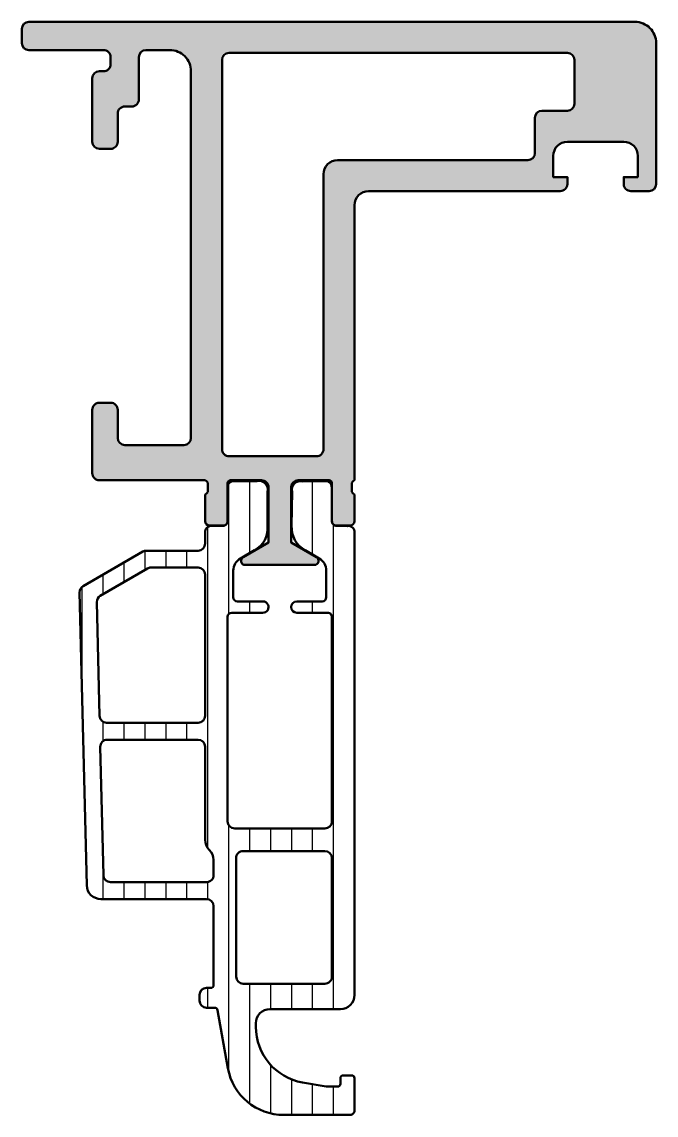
# Model space of a CAD drawing. Extents: x -23.6 to 21.4, y 0 to 77.5.
import ezdxf

# ---------------------------------------------------------------- set-up
doc = ezdxf.new("R2010")
doc.units = 0
for name, color, linetype, lineweight in [('0S-Alu contour', 7, 'Continuous', 50), ('0S-Alu hatch', 252, 'Continuous', 25), ('0S-Plastic contour', 254, 'Continuous', 50), ('0S-Plastic hatch', 253, 'Continuous', 25)]:
    doc.layers.add(name, color=color, linetype=linetype, lineweight=lineweight)

# ---------------------------------------------------------------- blocks, each defined once
blk = doc.blocks.new('335640__051DA83F_5B19_4E8B_AF9C_D2C475987ECC_')
at = {"layer": '0S-Alu hatch'}
h = blk.add_hatch(color=256, dxfattribs=at)
edge = h.paths.add_edge_path()
edge.add_line((-23.60000000000002, 76.98999999999995), (-23.60000000000002, 75.98999999999995))
edge.add_arc((-23.10000000000002, 75.98999999999995), 0.5, 180, 270)
edge.add_line((-23.10000000000002, 75.48999999999995), (-17.7999986648557, 75.48999999999995))
edge.add_ellipse((-17.79999866485569, 74.98999999999995), major_axis=(-0.5, 0), ratio=1, start_angle=180, end_angle=270.0000000000004, ccw=False)
edge.add_line((-17.2999986648557, 74.98999999999995), (-17.2999986648557, 74.48999999999995))
edge.add_ellipse((-17.79999866485569, 74.48999999999995), major_axis=(-0.4999999999999965, 0), ratio=1, start_angle=89.9999999999996, end_angle=180, ccw=False)
edge.add_line((-17.7999986648557, 73.98999999999995), (-18.09999866485577, 73.98999999999995))
edge.add_arc((-18.09999866485571, 73.49000000000001), 0.4999999999999432, 90.00000000000651, 180)
edge.add_line((-18.59999866485565, 73.49000000000001), (-18.59999866485565, 68.98999999999995))
edge.add_arc((-18.0999986648557, 68.98999999999991), 0.4999999999999574, 180, 269.9999999999919)
edge.add_line((-18.09999866485577, 68.48999999999995), (-17.29999866485581, 68.48999999999995))
edge.add_arc((-17.29999866485576, 68.99), 0.500000000000057, 269.9999999999935, 360)
edge.add_line((-16.7999986648557, 68.99), (-16.7999986648557, 70.98999999999995))
edge.add_ellipse((-16.2999986648557, 70.98999999999995), major_axis=(-0.4999999999999965, 0), ratio=1, start_angle=269.9999999999996, end_angle=360, ccw=False)
edge.add_line((-16.2999986648557, 71.48999999999995), (-15.7999986648557, 71.48999999999995))
edge.add_arc((-15.79999866485563, 71.98999999999988), 0.4999999999999432, 269.9999999999927, 360)
edge.add_line((-15.29999866485569, 71.98999999999987), (-15.2999986648557, 74.98999999999994))
edge.add_ellipse((-14.80005776511194, 74.99000000000002), major_axis=(-0.4999408997437556, 0), ratio=1, start_angle=270.0000000000057, end_angle=360, ccw=False)
edge.add_line((-14.80005776511199, 75.48994089974377), (-13.09999732971151, 75.48994089974377))
edge.add_ellipse((-13.0999973297115, 73.98994089974403), major_axis=(-1.499999999999744, 0), ratio=1, start_angle=180, end_angle=270.0000000000006, ccw=False)
edge.add_line((-11.59999732971175, 73.98994089974403), (-11.59999732971175, 47.99004089974431))
edge.add_ellipse((-12.09999732971167, 47.99004089974389), major_axis=(-0.4999999999999201, 0), ratio=1, start_angle=90.00000000005679, end_angle=180, ccw=False)
edge.add_line((-12.09999732971117, 47.49004089974397), (-16.29999999999938, 47.49004089974408))
edge.add_ellipse((-16.29999999999929, 47.99004089974395), major_axis=(-0.4999999999998579, 0), ratio=1, start_angle=0, end_angle=89.99999999998943, ccw=False)
edge.add_line((-16.79999999999914, 47.99004089974394), (-16.79999999999949, 49.99000000000006))
edge.add_arc((-17.29999999999991, 49.98999999999975), 0.5000000000004193, 0, 90.00000000004233)
edge.add_line((-17.30000000000028, 50.49000000000017), (-18.09999999999955, 50.48999999999982))
edge.add_arc((-18.09999999999982, 49.99000000000008), 0.4999999999997442, 89.99999999996946, 180)
edge.add_line((-18.59999999999956, 49.99000000000008), (-18.59999999999956, 45.49000000000017))
edge.add_arc((-18.09999999999925, 45.49000000000014), 0.5000000000003127, 180, 270.0000000000167)
edge.add_line((-18.0999999999991, 44.98999999999983), (-10.60002896804178, 44.99000000000051))
edge.add_ellipse((-10.67886535215293, 44.72247961986137), major_axis=(-0.2788948354658274, 0), ratio=1, start_angle=178.8354106260006, end_angle=253.5801235805086, ccw=False)
edge.add_line((-10.40002812642586, 44.71681121635238), (-10.40002812642569, 44.26252070572564))
edge.add_ellipse((-10.67889622206891, 44.2568600462486), major_axis=(-0.2789255417372051, 0), ratio=1, start_angle=106.42459455529311, end_angle=181.1628700728819, ccw=False)
edge.add_line((-10.60002912642601, 43.98931670572553), (-10.60002912642635, 42.0900002163437))
edge.add_arc((-10.3000291264261, 42.09000021634338), 0.3000000000002601, 180, 269.9999999999973)
edge.add_line((-10.30002912642611, 41.79000021634312), (-9.30002912642695, 41.79000021634288))
edge.add_arc((-9.30002912642659, 42.09000021634355), 0.3000000000006651, 269.9999999999314, 360)
edge.add_line((-9.000029126425925, 42.09000021634354), (-9.000029126426455, 44.79000001260727))
edge.add_ellipse((-8.800029126426471, 44.79000001260728), major_axis=(-0.1999999999999833, 0), ratio=1, start_angle=269.99999934330197, end_angle=360, ccw=False)
edge.add_line((-8.800029124134163, 44.99000001260726), (-6.600028760774502, 44.98999998739198))
edge.add_ellipse((-6.600028760768963, 44.49000035304919), major_axis=(-0.4999996343427853, 0), ratio=1, start_angle=179.9999726792434, end_angle=270.00000000063477, ccw=False)
edge.add_line((-6.100029126426235, 44.4900001146308), (-6.100029126426129, 40.58996231588401))
edge.add_line((-6.100029126426129, 40.58996231588401), (-7.90162990348152, 39.549807622279))
edge.add_arc((-7.75162990348133, 39.29000000114364), 0.3000000000001186, 120.0000000000289, 269.9999999999728)
edge.add_line((-7.751629903481472, 38.99000000114352), (-2.848428349370998, 38.9900000011433))
edge.add_arc((-2.848428349371175, 39.29000000114355), 0.3000000000002529, 270.0000000000339, 419.999999999992)
edge.add_line((-2.698428349371013, 39.54980762227908), (-4.500029126426163, 40.58996231588395))
edge.add_line((-4.500029126426163, 40.58996231588395), (-4.500029126426092, 44.48999999999881))
edge.add_ellipse((-4.000029126426173, 44.48999999999888), major_axis=(-0.4999999999999192, 0), ratio=1, start_angle=270.0000000000062, end_angle=360, ccw=False)
edge.add_line((-4.000029126426227, 44.9899999999988), (-1.800029126426451, 44.99000000000092))
edge.add_ellipse((-1.800029126426377, 44.79000000000089), major_axis=(-0.2000000000000313, 0), ratio=1, start_angle=180, end_angle=270.0000000000213, ccw=False)
edge.add_line((-1.600029126426349, 44.7900000000009), (-1.600029126426179, 42.09000000000054))
edge.add_arc((-1.300029126425876, 42.09000000000118), 0.3000000000002956, 180, 270.0000000000746)
edge.add_line((-1.300029126425485, 41.79000000000089), (-0.3000291264260042, 41.79000000000088))
edge.add_arc((-0.3000291264263595, 42.09000000000091), 0.3000000000000256, 270.0000000000678, 360)
edge.add_line((-2.91264263339e-05, 42.09000000000091), (-2.91264263481e-05, 43.98931648938339))
edge.add_ellipse((0.0788379692166005, 44.25685982990644), major_axis=(-0.2789255417371843, 0), ratio=1, start_angle=-1.1628700728805939, end_angle=73.5754054446943, ccw=False)
edge.add_line((-0.2000301264266042, 44.26252048938347), (-0.2000301264264976, 44.71681100001032))
edge.add_ellipse((0.078862819058349, 44.72248053623043), major_axis=(-0.2789505667356939, 0), ratio=1, start_angle=-73.58012358054191, end_angle=1.1645893739673738, ccw=False)
edge.add_line((1.06811533058e-05, 44.9900543746937), (1.06811534195e-05, 64.49000000000221))
edge.add_ellipse((1.000010681153383, 64.49000000000227), major_axis=(-0.9999999999999635, 0), ratio=1, start_angle=269.9999999999914, end_angle=360, ccw=False)
edge.add_line((1.000010681153533, 65.49000000000223), (14.59999694824172, 65.48999999999984))
edge.add_arc((14.60001747590979, 65.98997947233266), 0.4999794727542275, 269.9976476059356, 360.0023523939924)
edge.add_line((15.09999694824262, 65.9900000000001), (15.09999694824216, 66.49000000000007))
edge.add_line((15.09999694824216, 66.49000000000007), (14.09999694824217, 66.48999999999961))
edge.add_line((14.09999694824217, 66.48999999999961), (14.09999694824217, 67.98999999999951))
edge.add_ellipse((15.10002878640008, 67.98996816184238), major_axis=(-1.00003183866473, 0), ratio=1, start_angle=270.0018241339974, end_angle=359.9981758661003, ccw=False)
edge.add_line((15.09999694824218, 68.9900000000003), (19.09999694824263, 68.99000000000007))
edge.add_ellipse((19.09992794841867, 67.98993100017611), major_axis=(-1.000069002204275, 0), ratio=1, start_angle=180.003953125862, end_angle=269.9960468740712, ccw=False)
edge.add_line((20.09999694824263, 67.98999999999891), (20.0999969482422, 66.48999999999961))
edge.add_line((20.0999969482422, 66.48999999999961), (19.09999694824217, 66.49000000000007))
edge.add_line((19.09999694824217, 66.49000000000007), (19.09999694824218, 65.9900000000004))
edge.add_arc((19.59997135552382, 65.98997440728171), 0.4999744079366549, 179.9970671403861, 270.002932859612)
edge.add_line((19.59999694824216, 65.49000000000007), (20.9000000000003, 65.49000000000007))
edge.add_arc((20.89999432902414, 65.9900056709759), 0.5000056710079979, 270.0006498386295, 359.9993501627087)
edge.add_line((21.39999999999998, 65.99000000000163), (21.4, 75.98999999999995))
edge.add_arc((19.90002811001486, 75.99002810999879), 1.499971890248535, 359.9989262571821, 450.00104058057)
edge.add_line((19.90000086818976, 77.48999999999994), (-23.10000000000002, 77.48999999999995))
edge.add_arc((-23.10000000000002, 76.98999999999995), 0.5, 90, 180)
edge = h.paths.add_edge_path()
edge.add_ellipse((-8.899997329711473, 74.78998778104807), major_axis=(-0.5, 0), ratio=1, start_angle=270, end_angle=360, ccw=False)
edge.add_line((-8.899997329711473, 75.28998778104805), (15.09999999999946, 75.2899877810476))
edge.add_ellipse((15.10002560021428, 74.79001338126258), major_axis=(-0.4999744004404299, 0), ratio=1, start_angle=179.9970676472006, end_angle=270.00293371873244, ccw=False)
edge.add_line((15.59999999999991, 74.7899877929679), (15.59999999999991, 71.68998741149932))
edge.add_ellipse((15.09999999999991, 71.68998741149932), major_axis=(-0.5, 0), ratio=1, start_angle=90, end_angle=180, ccw=False)
edge.add_line((15.09999999999991, 71.18998741149932), (13.29999771118174, 71.18998741149932))
edge.add_arc((13.29999771118174, 70.68998741149932), 0.5, 90, 180)
edge.add_line((12.79999771118174, 70.68998741149932), (12.79999771118162, 68.18998741149954))
edge.add_ellipse((12.29999771118162, 68.18998741149954), major_axis=(-0.5, 0), ratio=1, start_angle=90, end_angle=180, ccw=False)
edge.add_line((12.29999771118162, 67.68998741149954), (-1.199989318846284, 67.68998741149954))
edge.add_arc((-1.199989318846327, 66.68998741149959), 0.9999999999999573, 89.99999999999756, 180)
edge.add_line((-2.199989318846284, 66.68998741149966), (-2.199989318846853, 47.19000000000062))
edge.add_ellipse((-2.699989318847137, 47.19000000000062), major_axis=(-0.5000000000002843, 0), ratio=1, start_angle=89.99999999998039, end_angle=180, ccw=False)
edge.add_line((-2.699989318847308, 46.69000000000034), (-8.899997329711473, 46.68999999999942))
edge.add_ellipse((-8.899997329711702, 47.18999999999965), major_axis=(-0.5000000000002274, 0), ratio=1, start_angle=0, end_angle=90.00000000002609, ccw=False)
edge.add_line((-9.39999732971193, 47.18999999999954), (-9.399997329711473, 74.78998778104807))
at = {"layer": '0S-Alu contour', "color": 7}
for points in [[(-23.60000000000002, 76.98999999999995), (-23.60000000000002, 75.98999999999995)], [(19.90000086818976, 77.48999999999994), (-23.10000000000002, 77.48999999999995)], [(21.39999999999998, 65.99000000000163), (21.4, 75.98999999999995)], [(-23.10000000000002, 75.48999999999995), (-17.7999986648557, 75.48999999999995)], [(-14.80005776511199, 75.48994089974377), (-13.09999732971151, 75.48994089974377)], [(-8.899997329711473, 75.28998778104805), (15.09999999999946, 75.2899877810476)], [(-17.2999986648557, 74.98999999999995), (-17.2999986648557, 74.48999999999995)], [(-15.29999866485569, 71.98999999999987), (-15.2999986648557, 74.98999999999994)], [(-9.39999732971193, 47.18999999999954), (-9.399997329711473, 74.78998778104807)], [(15.59999999999991, 74.7899877929679), (15.59999999999991, 71.68998741149932)], [(-17.7999986648557, 73.98999999999995), (-18.09999866485577, 73.98999999999995)], [(-11.59999732971175, 73.98994089974403), (-11.59999732971175, 47.99004089974431)], [(-18.59999866485565, 73.49000000000001), (-18.59999866485565, 68.98999999999995)], [(-16.2999986648557, 71.48999999999995), (-15.7999986648557, 71.48999999999995)], [(-16.7999986648557, 68.99), (-16.7999986648557, 70.98999999999995)], [(12.79999771118174, 70.68998741149932), (12.79999771118162, 68.18998741149954)], [(15.09999999999991, 71.18998741149932), (13.29999771118174, 71.18998741149932)], [(15.09999694824218, 68.9900000000003), (19.09999694824263, 68.99000000000007)], [(-18.09999866485577, 68.48999999999995), (-17.29999866485581, 68.48999999999995)], [(12.29999771118162, 67.68998741149954), (-1.199989318846284, 67.68998741149954)], [(15.09999694824262, 65.9900000000001), (15.09999694824216, 66.49000000000007), (14.09999694824217, 66.48999999999961), (14.09999694824217, 67.98999999999951)], [(20.09999694824263, 67.98999999999891), (20.0999969482422, 66.48999999999961), (19.09999694824217, 66.49000000000007), (19.09999694824218, 65.9900000000004)], [(-2.199989318846284, 66.68998741149966), (-2.199989318846853, 47.19000000000062)], [(1.000010681153533, 65.49000000000223), (14.59999694824172, 65.48999999999984)], [(19.59999694824216, 65.49000000000007), (20.9000000000003, 65.49000000000007)], [(1.06811533058e-05, 44.9900543746937), (1.06811534195e-05, 64.49000000000221)], [(-17.30000000000028, 50.49000000000017), (-18.09999999999955, 50.48999999999982)], [(-18.59999999999956, 49.99000000000008), (-18.59999999999956, 45.49000000000017)], [(-16.79999999999914, 47.99004089974394), (-16.79999999999949, 49.99000000000006)], [(-12.09999732971117, 47.49004089974397), (-16.29999999999938, 47.49004089974408)], [(-2.699989318847308, 46.69000000000034), (-8.899997329711473, 46.68999999999942)], [(-18.0999999999991, 44.98999999999983), (-10.60002896804178, 44.99000000000051)], [(-8.800029124134163, 44.99000001260726), (-6.600028760774502, 44.98999998739198)], [(-4.000029126426227, 44.9899999999988), (-1.800029126426451, 44.99000000000092)], [(-10.40002812642586, 44.71681121635238), (-10.40002812642569, 44.26252070572564)], [(-9.000029126425925, 42.09000021634354), (-9.000029126426455, 44.79000001260727)], [(-6.100029126426235, 44.4900001146308), (-6.100029126426129, 40.58996231588401), (-7.90162990348152, 39.549807622279)], [(-2.698428349371013, 39.54980762227908), (-4.500029126426163, 40.58996231588395), (-4.500029126426092, 44.48999999999881)], [(-1.600029126426349, 44.7900000000009), (-1.600029126426179, 42.09000000000054)], [(-0.2000301264266042, 44.26252048938347), (-0.2000301264264976, 44.71681100001032)], [(-10.60002912642601, 43.98931670572553), (-10.60002912642635, 42.0900002163437)], [(-2.91264263339e-05, 42.09000000000091), (-2.91264263481e-05, 43.98931648938339)], [(-10.30002912642611, 41.79000021634312), (-9.30002912642695, 41.79000021634288)], [(-1.300029126425485, 41.79000000000089), (-0.3000291264260042, 41.79000000000088)], [(-7.751629903481472, 38.99000000114352), (-2.848428349370998, 38.9900000011433)]]:
    blk.add_lwpolyline(points, dxfattribs=at)
for centre, radius, start, end in [((-23.10000000000002, 76.98999999999995), 0.5, 90, 180), ((19.90002811001486, 75.99002810999879), 1.499971890248535, 359.9989262571821, 90.00104058057008), ((-23.10000000000002, 75.98999999999995), 0.5, 180, 270), ((-18.09999866485571, 73.49000000000001), 0.4999999999999432, 90.00000000000651, 180), ((-15.79999866485563, 71.98999999999988), 0.4999999999999432, 269.9999999999927, 0), ((13.29999771118174, 70.68998741149932), 0.5, 90, 180), ((-18.0999986648557, 68.98999999999991), 0.4999999999999574, 180, 269.9999999999919), ((-17.29999866485576, 68.99), 0.500000000000057, 269.9999999999935, 0), ((-1.199989318846327, 66.68998741149959), 0.9999999999999573, 89.99999999999756, 180), ((14.60001747590979, 65.98997947233266), 0.4999794727542275, 269.9976476059356, 0.0023523939924092), ((19.59997135552382, 65.98997440728171), 0.4999744079366549, 179.9970671403861, 270.002932859612), ((20.89999432902414, 65.9900056709759), 0.5000056710079979, 270.0006498386295, 359.9993501627087), ((-18.09999999999982, 49.99000000000008), 0.4999999999997442, 89.99999999996946, 180), ((-17.29999999999991, 49.98999999999975), 0.5000000000004193, 0, 90.00000000004233), ((-18.09999999999925, 45.49000000000014), 0.5000000000003127, 180, 270.0000000000167), ((-10.3000291264261, 42.09000021634338), 0.3000000000002601, 180, 269.9999999999973), ((-9.30002912642659, 42.09000021634355), 0.3000000000006651, 269.9999999999314, 0), ((-1.300029126425876, 42.09000000000118), 0.3000000000002956, 180, 270.0000000000746), ((-0.3000291264263595, 42.09000000000091), 0.3000000000000256, 270.0000000000678, 0), ((-7.75162990348133, 39.29000000114364), 0.3000000000001186, 120.0000000000289, 269.9999999999728), ((-2.848428349371175, 39.29000000114355), 0.3000000000002529, 270.0000000000339, 59.99999999999199)]:
    blk.add_arc(centre, radius, start, end, dxfattribs=at)
at = {"layer": '0S-Alu contour', "color": 7, "extrusion": (0, 0, -1)}
for centre, radius, start, end in [((17.79999866485569, 74.98999999999995), 0.5, 89.99999999999959, 180), ((14.80005776511194, 74.99000000000002), 0.4999408997437556, 0, 89.99999999999429), ((13.0999973297115, 73.98994089974403), 1.499999999999744, 89.99999999999939, 180), ((8.899997329711473, 74.78998778104807), 0.5, 0, 90), ((-15.10002560021428, 74.79001338126258), 0.49997440044043, 89.99706628126756, 180.0029323527994), ((17.79999866485569, 74.48999999999995), 0.4999999999999965, 180, 270.0000000000004), ((16.2999986648557, 70.98999999999995), 0.4999999999999965, 0, 90.0000000000004), ((-15.09999999999991, 71.68998741149932), 0.5, 180, 270), ((-15.10002878640008, 67.98996816184238), 1.00003183866473, 0.0018241338996893, 89.99817586600263), ((-19.09992794841867, 67.98993100017611), 1.000069002204275, 90.00395312592877, 179.996046874138), ((-12.29999771118162, 68.18998741149954), 0.5, 180, 270), ((-1.000010681153383, 64.49000000000227), 0.9999999999999635, 0, 90.00000000000857), ((16.29999999999929, 47.99004089974395), 0.4999999999998579, 270.0000000000106, 0), ((12.09999732971167, 47.99004089974389), 0.4999999999999201, 180, 269.9999999999432), ((8.899997329711702, 47.18999999999965), 0.5000000000002274, 269.9999999999739, 0), ((2.699989318847137, 47.19000000000062), 0.5000000000002843, 180, 270.0000000000196), ((10.67886535215293, 44.72247961986137), 0.2788948354658274, 106.4198764194914, 181.1645893739995), ((8.800029126426471, 44.79000001260728), 0.1999999999999833, 0, 90.00000065669803), ((6.600028760768963, 44.49000035304919), 0.4999996343427853, 89.99999999936522, 180.0000273207567), ((4.000029126426173, 44.48999999999888), 0.4999999999999192, 0, 89.9999999999938), ((1.800029126426377, 44.79000000000089), 0.2000000000000313, 89.99999999997868, 180), ((-0.078862819058349, 44.72248053623043), 0.2789505667356939, 358.8354106260326, 73.58012358054198), ((10.67889622206891, 44.2568600462486), 0.2789255417372051, 178.8371299271181, 253.5754054447069), ((-0.0788379692166005, 44.25685982990644), 0.2789255417371843, 286.4245945553057, 1.162870072880582)]:
    blk.add_arc(centre, radius, start, end, dxfattribs=at)
blk = doc.blocks.new('284341__2BDA6BCE_19FC_4C8F_B7A7_B18EC55E10C0___420A3545_C7FF_4AE4_BF9E_256EEE6D0052_')
at = {"layer": '0S-Plastic hatch'}
h = blk.add_hatch(dxfattribs=at)
h.set_pattern_fill('ANSI31', color=256, scale=0.4680000000000001, angle=45, style=0)
h.set_pattern_definition([(90, (0, 0), (-1.4859, 0), [])])
edge = h.paths.add_edge_path()
edge.add_arc((-18.99904737710766, 37.05476643054375), 0.4999999999999795, 120.0000000000013, 181.3791880375988)
edge.add_line((-19.49890252636147, 37.04273190668817), (-18.99890058189721, 16.27510124871956))
edge.add_arc((-17.99919028338955, 16.29917029643074), 1, 181.3791880375996, 269.999999999999)
edge.add_line((-17.99919028338957, 15.29917029643074), (-10.49919028338954, 15.29917029643066))
edge.add_ellipse((-10.49919028338954, 14.79917029643066), major_axis=(-0.5, 0), ratio=1, start_angle=180, end_angle=269.9999999999992, ccw=False)
edge.add_line((-9.999190283389545, 14.79917029643066), (-9.999190283389545, 9.199383249588934))
edge.add_ellipse((-10.19919028338954, 9.199383249588937), major_axis=(-0.1999999999999922, 0), ratio=1, start_angle=89.99999999999687, end_angle=180, ccw=False)
edge.add_line((-10.19919028338954, 8.999383249588943), (-10.49919028338977, 8.999383249588943))
edge.add_arc((-10.49919028338976, 8.499383249589059), 0.4999999999998864, 90.0000000000004, 180)
edge.add_line((-10.99919028338965, 8.499383249589059), (-10.99919028338944, 8.09938324958867))
edge.add_arc((-10.49919028338944, 8.099383249588925), 0.5, 180, 269.9999999999992)
edge.add_line((-10.49919028338944, 7.599383249588925), (-9.907132779609057, 7.599383249588939))
edge.add_ellipse((-9.907132779609064, 7.399383249588937), major_axis=(-0.2000000000000019, 0), ratio=1, start_angle=189.9999999999981, end_angle=269.99999999999795, ccw=False)
edge.add_line((-9.710171229006619, 7.434112885122317), (-8.982056688740357, 3.304770130310956))
edge.add_arc((-5.042825676691528, 3.999362840978676), 3.999999999999996, 190, 270.5524425235896)
edge.add_line((-5.004258510418473, -0.0004512264106604), (-0.298404562794957, -0.0008297025989492))
edge.add_arc((-0.2983804347922572, 0.2991702964307166), 0.2999999999999333, 269.9953918909191, 360.0403432461902)
edge.add_line((0.0016194908394098, 0.2993815331563502), (-5.76184931e-08, 2.599475964102779))
edge.add_arc((-0.2000000080394599, 2.599335139618844), 0.1999999999998112, 0.0403432462444002, 89.99539189096593)
edge.add_line((-0.1999839227044901, 2.79933513897181), (-0.79998410541927, 2.799383394991863))
edge.add_arc((-0.8000001907544458, 2.599383395638966), 0.1999999999997424, 89.99539189090687, 180.0403432462082)
edge.add_line((-1.000000141175343, 2.599242571155147), (-0.9997185914481718, 2.199383612218596))
edge.add_ellipse((-1.199718541869336, 2.199242787734828), major_axis=(-0.2000000000000089, 0), ratio=1, start_angle=89.9953918909452, end_angle=180.0403432461812, ccw=False)
edge.add_line((-1.199734627204378, 1.999242788381664), (-1.998597895333347, 1.999307038298425))
edge.add_line((-1.998597895333347, 1.999307038298425), (-3.693885817815115, 2.298232039101193))
edge.add_ellipse((-2.999293108030254, 6.237463046144908), major_axis=(-3.999999994917613, 0), ratio=1, start_angle=0.018375199178194634, end_angle=80.0000000000046, ccw=False)
edge.add_line((-6.999292897240984, 6.23618021526305), (-6.999377339798968, 6.499480873352396))
edge.add_ellipse((-5.999377395422363, 6.499801581071849), major_axis=(-0.9999999958033274, 0), ratio=1, start_angle=-90.00460810905702, end_angle=0.018375199178194634, ccw=False)
edge.add_line((-5.999296968747451, 7.499801573640951), (-1.000080484293604, 7.49939950327915))
edge.add_arc((-1.000000057618173, 8.499399500044959), 1.000000000000033, 269.9953918909325, 360)
edge.add_line((-5.76181398e-08, 8.499399500044959), (-5.76185144e-08, 41.28999970495374))
edge.add_arc((-0.4306161841524414, 41.31873944635315), 0.4315741201309325, 356.1816863040613, 459.251552527367)
edge.add_line((-0.5000000576180385, 41.74469965490519), (-1.318959384948072, 41.75140798292843))
edge.add_ellipse((-1.241827402013022, 42.1219473599425), major_axis=(-0.3784821960270687, 0), ratio=1, start_angle=4.841113511594472, end_angle=78.2411545271458, ccw=False)
edge.add_line((-1.618959384878692, 42.09000616069635), (-1.618907954545143, 44.48999969140424))
edge.add_arc((-2.023603046101555, 44.52947628265447), 0.4066159347425912, 354.4286235580874, 463.5554090873728)
edge.add_line((-2.11890796809424, 44.92476540498212), (-3.699002977354311, 44.91517631475007))
edge.add_arc((-3.840917043146021, 44.33197591474072), 0.6002185507301446, 76.3236369568421, 193.6824683799277)
edge.add_line((-4.424102317732915, 44.18999970495329), (-4.459328987683115, 41.75787775947544))
edge.add_arc((-2.600803011997335, 41.65607824289658), 1.861311887856107, 176.8647949579213, 241.1468736204623)
edge.add_line((-3.499008853677695, 40.02583034461677), (-2.501265780310269, 39.44977859922628))
edge.add_ellipse((-3.001268718471925, 38.58375489179688), major_axis=(-1.000000000000024, 0), ratio=1, start_angle=179.9991381130727, end_angle=239.99980561260008, ccw=False)
edge.add_line((-2.001268718585045, 38.58373984903222), (-2.001297059099435, 36.69974259047962))
edge.add_ellipse((-2.301297059065491, 36.69974710330695), major_axis=(-0.2999999999999985, 0), ratio=1, start_angle=89.99999999999892, end_angle=179.9991381134956, ccw=False)
edge.add_line((-2.301297059065497, 36.39974710330696), (-4.099002977354295, 36.39974710330697))
edge.add_arc((-4.099002977354302, 35.99974710330696), 0.4000000000000128, 89.99999999999898, 269.999999999999)
edge.add_line((-4.099002977354309, 35.59974710330695), (-1.899002977354321, 35.59974710330696))
edge.add_ellipse((-1.899002977354318, 35.29974710330694), major_axis=(-0.3000000000000114, 0), ratio=1, start_angle=180, end_angle=270.0000000000005, ccw=False)
edge.add_line((-1.599002977354309, 35.29974710330695), (-1.599002977354281, 20.79974710330701))
edge.add_ellipse((-2.099002977354297, 20.79974710330701), major_axis=(-0.500000000000016, 0), ratio=1, start_angle=90.00000000000023, end_angle=180, ccw=False)
edge.add_line((-2.099002977354295, 20.29974710330699), (-8.499997871202972, 20.29974710330699))
edge.add_ellipse((-8.499997871202837, 20.79974710330684), major_axis=(-0.4999999999998508, 0), ratio=1, start_angle=0, end_angle=89.99999999998448, ccw=False)
edge.add_line((-8.999997871202687, 20.79974710330684), (-8.999997871202858, 35.29974710330701))
edge.add_ellipse((-8.699997871202854, 35.29974710330699), major_axis=(-0.3000000000000043, 0), ratio=1, start_angle=270.00000000000136, end_angle=360, ccw=False)
edge.add_line((-8.69999787120286, 35.599747103307), (-6.520663820474553, 35.599747103307))
edge.add_arc((-6.499190283389602, 35.99917029643065), 0.4000000000000349, 266.9226630513593, 449.9999999999939)
edge.add_line((-6.499190283389559, 36.39917029643068), (-8.297703641906985, 36.39974710330696))
edge.add_ellipse((-8.29770364190698, 36.69974710330696), major_axis=(-0.2999999999999971, 0), ratio=1, start_angle=0.0008618865044809354, end_angle=89.99999999999898, ccw=False)
edge.add_line((-8.597703641873036, 36.69974259047978), (-8.597731994942057, 38.58457446658341))
edge.add_ellipse((-7.597731995055243, 38.58458950934103), major_axis=(-0.999999999999958, 0), ratio=1, start_angle=-59.9998056125948, end_angle=0.0008618865044809354, ccw=False)
edge.add_line((-8.097734933216941, 39.45061321677033), (-7.101437448514374, 40.02583034461678))
edge.add_arc((-7.930674591030413, 41.5871098947166), 1.76783146031743, 297.9739612699595, 365.543265103933)
edge.add_line((-6.171110324385468, 41.75787775947544), (-6.166289919482132, 44.18999970495332))
edge.add_arc((-6.788069843782654, 44.31264298968443), 0.6337599305358457, 348.8418994250273, 460.3051274786881)
edge.add_line((-6.901443324837761, 44.93617975952743), (-8.481538334097806, 44.92075044148724))
edge.add_arc((-8.581753465448632, 44.53151015796471), 0.4019341623554277, 75.5620008958341, 185.9278936203261)
edge.add_line((-8.98153834764691, 44.48999969140425), (-8.981486917313372, 42.09000616069635))
edge.add_ellipse((-9.328242739755511, 42.10936571668404), major_axis=(-0.3472958289492758, 0), ratio=1, start_angle=97.73712274979442, end_angle=176.8044646039981, ccw=False)
edge.add_line((-9.281486917243981, 41.7652316063915), (-10.10000531787796, 41.7718350571484))
edge.add_arc((-10.12968852123159, 41.30229489035699), 0.4704774817053831, 86.38271188247234, 181.4975051306132)
edge.add_line((-10.60000531787799, 41.28999970495325), (-10.60000531787798, 40.50009157993655))
edge.add_ellipse((-11.10000523900513, 40.49981073693526), major_axis=(-0.4999999999999533, 0), ratio=1, start_angle=90.00000000000648, end_angle=180.0321822390468, ccw=False)
edge.add_line((-11.10000523900508, 39.99981073693532), (-14.76410641168059, 39.99981073693541))
edge.add_arc((-14.76410641168061, 39.49981073693538), 0.5000000000000285, 89.99999999999756, 120.0000000000014)
edge.add_line((-15.01410641168064, 39.93282343882762), (-19.24904737710766, 37.48777913243595))
edge = h.paths.add_edge_path()
edge.add_line((-18.03225272747712, 36.80465520489359), (-14.69367665625672, 38.73218299832286))
edge.add_ellipse((-14.44367665625668, 38.29917029643063), major_axis=(-0.5000000000000285, 0), ratio=1, start_angle=270.00000000000125, end_angle=300.00000000000284, ccw=False)
edge.add_line((-14.44367665625669, 38.79917029643065), (-11.09919028338957, 38.79917029643064))
edge.add_ellipse((-11.09919028338956, 38.29917029643064), major_axis=(-0.5, 0), ratio=1, start_angle=180, end_angle=270.0000000000008, ccw=False)
edge.add_line((-10.59919028338956, 38.29917029643065), (-10.59919028338953, 28.29917029643059))
edge.add_ellipse((-11.09919028338951, 28.29917029643059), major_axis=(-0.4999999999999787, 0), ratio=1, start_angle=89.9999999999979, end_angle=180, ccw=False)
edge.add_line((-11.09919028338952, 27.79917029643061), (-17.58789970442921, 27.79917029643082))
edge.add_ellipse((-17.58789970442919, 28.29917029643081), major_axis=(-0.4999999999999948, 0), ratio=1, start_angle=1.3791880375987944, end_angle=89.9999999999979, ccw=False)
edge.add_line((-18.08775485368301, 28.28713577257523), (-18.28210787673094, 36.3596079791458))
edge.add_ellipse((-17.78225272747712, 36.37164250300138), major_axis=(-0.4999999999999936, 0), ratio=1, start_angle=-59.99999999999909, end_angle=1.3791880375987944, ccw=False)
edge = h.paths.add_edge_path()
edge.add_ellipse((-17.53493245477332, 26.09917029643078), major_axis=(-0.4999999999999929, 0), ratio=1, start_angle=-90.0000000000004, end_angle=1.3791880376011818, ccw=False)
edge.add_line((-17.53493245477332, 26.59917029643077), (-11.09919028338954, 26.59917029643068))
edge.add_ellipse((-11.09919028338955, 26.09917029643067), major_axis=(-0.5000000000000142, 0), ratio=1, start_angle=180, end_angle=269.99999999999875, ccw=False)
edge.add_line((-10.59919028338954, 26.09917029643067), (-10.59919028338955, 19.49917032093528))
edge.add_arc((-9.599190249038003, 19.49917032093528), 1.000000034351543, 180, 225.5729959992347)
edge.add_ellipse((-10.99919027305661, 18.07088461072283), major_axis=(-0.999999999960757, 0), ratio=1, start_angle=179.991779028006, end_angle=225.5729959991538, ccw=False)
edge.add_line((-9.999190283389549, 18.0707411276944), (-9.999190283389545, 16.99917029643058))
edge.add_ellipse((-10.49919028338954, 16.99917029643058), major_axis=(-0.5, 0), ratio=1, start_angle=89.9999999999975, end_angle=180, ccw=False)
edge.add_line((-10.49919028338957, 16.49917029643058), (-17.31584064937863, 16.49917029643081))
edge.add_ellipse((-17.31584064937862, 16.9991702964308), major_axis=(-0.4999999999999984, 0), ratio=1, start_angle=1.3791880375995902, end_angle=89.9999999999983, ccw=False)
edge.add_line((-17.81569579863245, 16.98713577257521), (-18.03478760402714, 26.08713577257518))
edge = h.paths.add_edge_path()
edge.add_ellipse((-2.099190283389546, 18.19942928534247), major_axis=(-0.5, 0), ratio=1, start_angle=180, end_angle=269.9999999999992, ccw=False)
edge.add_line((-1.599190283389546, 18.19942928534247), (-1.599190283389546, 9.79917015562792))
edge.add_ellipse((-2.099190283389546, 9.79917015562792), major_axis=(-0.5000000000000026, 0), ratio=1, start_angle=89.995391890946, end_angle=180, ccw=False)
edge.add_line((-2.099230496727145, 9.29917015724503), (-7.899230496727142, 9.299636631962699))
edge.add_ellipse((-7.89919028338954, 9.799636630345589), major_axis=(-0.5000000000000036, 0), ratio=1, start_angle=0, end_angle=89.9953918909456, ccw=False)
edge.add_line((-8.399190283389544, 9.799636630345589), (-8.399190283389547, 18.19942928534257))
edge.add_ellipse((-7.899190283389547, 18.19942928534257), major_axis=(-0.5, 0), ratio=1, start_angle=269.9999999999992, end_angle=360, ccw=False)
edge.add_line((-7.89919028338954, 18.69942928534257), (-2.099190283389539, 18.69942928534247))
at = {"layer": '0S-Alu contour', "color": 7}
for points in [[(-14.44367665625669, 38.79917029643065), (-11.09919028338957, 38.79917029643064)], [(-18.03225272747712, 36.80465520489359), (-14.69367665625672, 38.73218299832286)], [(-10.59919028338956, 38.29917029643065), (-10.59919028338953, 28.29917029643059)], [(-18.08775485368301, 28.28713577257523), (-18.28210787673094, 36.3596079791458)], [(-11.09919028338952, 27.79917029643061), (-17.58789970442921, 27.79917029643082)], [(-17.53493245477332, 26.59917029643077), (-11.09919028338954, 26.59917029643068)], [(-17.81569579863245, 16.98713577257521), (-18.03478760402714, 26.08713577257518)], [(-10.59919028338954, 26.09917029643067), (-10.59919028338955, 19.49917032093528)], [(-7.89919028338954, 18.69942928534257), (-2.099190283389539, 18.69942928534247)], [(-9.999190283389549, 18.0707411276944), (-9.999190283389545, 16.99917029643058)], [(-8.399190283389544, 9.799636630345589), (-8.399190283389547, 18.19942928534257)], [(-1.599190283389546, 18.19942928534247), (-1.599190283389546, 9.79917015562792)], [(-10.49919028338957, 16.49917029643058), (-17.31584064937863, 16.49917029643081)], [(-2.099230496727145, 9.29917015724503), (-7.899230496727142, 9.299636631962699)]]:
    blk.add_lwpolyline(points, dxfattribs=at)
at = {"layer": '0S-Alu contour', "color": 7, "extrusion": (0, 0, -1)}
for centre, radius, start, end in [((14.44367665625668, 38.29917029643063), 0.5000000000000285, 59.99999999999715, 89.99999999999876), ((11.09919028338956, 38.29917029643064), 0.5, 89.9999999999992, 180), ((17.78225272747712, 36.37164250300138), 0.4999999999999936, 358.6208119624012, 59.99999999999911), ((17.58789970442919, 28.29917029643081), 0.4999999999999948, 270.0000000000021, 358.6208119624012), ((11.09919028338951, 28.29917029643059), 0.4999999999999787, 180, 270.0000000000021), ((17.53493245477332, 26.09917029643078), 0.4999999999999929, 358.6208119623988, 90.0000000000004), ((11.09919028338955, 26.09917029643067), 0.5000000000000142, 90.00000000000122, 180), ((10.99919027305661, 18.07088461072283), 0.999999999960757, 134.4270040008462, 180.0082209719941), ((7.899190283389547, 18.19942928534257), 0.5, 0, 90.00000000000081), ((2.099190283389546, 18.19942928534247), 0.5, 90.00000000000081, 180), ((17.31584064937862, 16.9991702964308), 0.4999999999999984, 270.0000000000017, 358.6208119624004), ((10.49919028338954, 16.99917029643058), 0.5, 180, 270.0000000000025), ((7.89919028338954, 9.799636630345589), 0.5000000000000036, 270.0046081090544, 0), ((2.099190283389546, 9.79917015562792), 0.5000000000000026, 180, 270.004608109054)]:
    blk.add_arc(centre, radius, start, end, dxfattribs=at)
at = {"layer": '0S-Alu contour', "color": 7}
blk.add_arc((-9.599190249038003, 19.49917032093528), 1.000000034351543, 180, 225.5729959992347, dxfattribs=at)
at = {"layer": '0S-Plastic contour', "color": 7}
for points in [[(-8.98153834764691, 44.48999969140425), (-8.981486917313372, 42.09000616069635)], [(-6.901443324837761, 44.93617975952743), (-8.481538334097806, 44.92075044148724)], [(-6.171110324385468, 41.75787775947544), (-6.166289919482132, 44.18999970495332)], [(-4.424102317732915, 44.18999970495329), (-4.459328987683115, 41.75787775947544)], [(-2.11890796809424, 44.92476540498212), (-3.699002977354311, 44.91517631475007)], [(-1.618959384878692, 42.09000616069635), (-1.618907954545143, 44.48999969140424)], [(-10.60000531787799, 41.28999970495325), (-10.60000531787798, 40.50009157993655)], [(-9.281486917243981, 41.7652316063915), (-10.10000531787796, 41.7718350571484)], [(-0.5000000576180385, 41.74469965490519), (-1.318959384948072, 41.75140798292843)], [(-5.76181398e-08, 8.499399500044959), (-5.76185144e-08, 41.28999970495374)], [(-15.01410641168064, 39.93282343882762), (-19.24904737710766, 37.48777913243595)], [(-11.10000523900508, 39.99981073693532), (-14.76410641168059, 39.99981073693541)], [(-8.097734933216941, 39.45061321677033), (-7.101437448514374, 40.02583034461678)], [(-3.499008853677695, 40.02583034461677), (-2.501265780310269, 39.44977859922628)], [(-8.597703641873036, 36.69974259047978), (-8.597731994942057, 38.58457446658341)], [(-2.001268718585045, 38.58373984903222), (-2.001297059099435, 36.69974259047962)], [(-19.49890252636147, 37.04273190668817), (-18.99890058189721, 16.27510124871956)], [(-6.499190283389559, 36.39917029643068), (-8.297703641906985, 36.39974710330696)], [(-2.301297059065497, 36.39974710330696), (-4.099002977354295, 36.39974710330697)], [(-8.999997871202687, 20.79974710330684), (-8.999997871202858, 35.29974710330701)], [(-8.69999787120286, 35.599747103307), (-6.520663820474553, 35.599747103307)], [(-4.099002977354309, 35.59974710330695), (-1.899002977354321, 35.59974710330696)], [(-1.599002977354309, 35.29974710330695), (-1.599002977354281, 20.79974710330701)], [(-2.099002977354295, 20.29974710330699), (-8.499997871202972, 20.29974710330699)], [(-17.99919028338957, 15.29917029643074), (-10.49919028338954, 15.29917029643066)], [(-9.999190283389545, 14.79917029643066), (-9.999190283389545, 9.199383249588934)], [(-10.19919028338954, 8.999383249588943), (-10.49919028338977, 8.999383249588943)], [(-10.99919028338965, 8.499383249589059), (-10.99919028338944, 8.09938324958867)], [(-10.49919028338944, 7.599383249588925), (-9.907132779609057, 7.599383249588939)], [(-9.710171229006619, 7.434112885122317), (-8.982056688740357, 3.304770130310956)], [(-5.999296968747451, 7.499801573640951), (-1.000080484293604, 7.49939950327915)], [(-6.999292897240984, 6.23618021526305), (-6.999377339798968, 6.499480873352396)], [(-1.000000141175343, 2.599242571155147), (-0.9997185914481718, 2.199383612218596)], [(-0.1999839227044901, 2.79933513897181), (-0.79998410541927, 2.799383394991863)], [(0.0016194908394098, 0.2993815331563502), (-5.76184931e-08, 2.599475964102779)], [(-1.199734627204378, 1.999242788381664), (-1.998597895333347, 1.999307038298425), (-3.693885817815115, 2.298232039101193)], [(-5.004258510418473, -0.0004512264106604), (-0.298404562794957, -0.0008297025989492)]]:
    blk.add_lwpolyline(points, dxfattribs=at)
for centre, radius, start, end in [((-8.581753465448632, 44.53151015796471), 0.4019341623554277, 75.5620008958341, 185.9278936203261), ((-6.788069843782654, 44.31264298968443), 0.6337599305358457, 348.8418994250273, 100.3051274786881), ((-3.840917043146021, 44.33197591474072), 0.6002185507301446, 76.3236369568421, 193.6824683799277), ((-2.023603046101555, 44.52947628265447), 0.4066159347425912, 354.4286235580874, 103.5554090873727), ((-10.12968852123159, 41.30229489035699), 0.4704774817053831, 86.38271188247234, 181.4975051306132), ((-7.930674591030413, 41.5871098947166), 1.76783146031743, 297.9739612699595, 5.543265103933014), ((-2.600803011997335, 41.65607824289658), 1.861311887856107, 176.8647949579213, 241.1468736204623), ((-0.4306161841524414, 41.31873944635315), 0.4315741201309325, 356.1816863040613, 99.25155252736701), ((-14.76410641168061, 39.49981073693538), 0.5000000000000285, 89.99999999999756, 120.0000000000014), ((-18.99904737710766, 37.05476643054375), 0.4999999999999795, 120.0000000000013, 181.3791880375988), ((-6.499190283389602, 35.99917029643065), 0.4000000000000349, 266.9226630513593, 89.99999999999388), ((-4.099002977354302, 35.99974710330696), 0.4000000000000128, 89.99999999999898, 269.999999999999), ((-17.99919028338955, 16.29917029643074), 1, 181.3791880375996, 269.999999999999), ((-10.49919028338976, 8.499383249589059), 0.4999999999998864, 90.0000000000004, 180), ((-10.49919028338944, 8.099383249588925), 0.5, 180, 269.9999999999992), ((-1.000000057618173, 8.499399500044959), 1.000000000000033, 269.9953918909325, 0), ((-5.042825676691528, 3.999362840978676), 3.999999999999996, 190, 270.5524425235896), ((-0.8000001907544458, 2.599383395638966), 0.1999999999997424, 89.99539189090687, 180.0403432462082), ((-0.2000000080394599, 2.599335139618844), 0.1999999999998112, 0.0403432462444002, 89.99539189096593), ((-0.2983804347922572, 0.2991702964307166), 0.2999999999999333, 269.9953918909191, 0.0403432461901956)]:
    blk.add_arc(centre, radius, start, end, dxfattribs=at)
at = {"layer": '0S-Plastic contour', "color": 7, "extrusion": (0, 0, -1)}
for centre, radius, start, end in [((9.328242739755511, 42.10936571668404), 0.3472958289492758, 183.195535396002, 262.2628772502056), ((1.241827402013022, 42.1219473599425), 0.3784821960270687, 281.7588454728542, 355.1588864884055), ((11.10000523900513, 40.49981073693526), 0.4999999999999533, 179.9678177609532, 269.9999999999935), ((7.597731995055243, 38.58458950934103), 0.999999999999958, 359.9991381134955, 59.99980561259496), ((3.001268718471925, 38.58375489179688), 1.000000000000024, 120.0001943873999, 180.0008618869274), ((8.29770364190698, 36.69974710330696), 0.2999999999999971, 270.000000000001, 359.9991381134955), ((2.301297059065491, 36.69974710330695), 0.2999999999999985, 180.0008618865045, 270.0000000000011), ((8.699997871202854, 35.29974710330699), 0.3000000000000043, 0, 89.99999999999864), ((1.899002977354318, 35.29974710330694), 0.3000000000000114, 89.99999999999947, 180), ((8.499997871202837, 20.79974710330684), 0.4999999999998508, 270.0000000000155, 0), ((2.099002977354297, 20.79974710330701), 0.500000000000016, 180, 269.9999999999998), ((10.49919028338954, 14.79917029643066), 0.5, 90.00000000000081, 180), ((10.19919028338954, 9.199383249588937), 0.1999999999999922, 180, 270.0000000000031), ((9.907132779609064, 7.399383249588937), 0.2000000000000019, 90.00000000000205, 170.0000000000019), ((5.999377395422363, 6.499801581071849), 0.9999999958033274, 359.9816248008218, 90.00460810905703), ((2.999293108030254, 6.237463046144908), 3.999999994917613, 279.9999999999954, 359.9816248008218), ((1.199718541869336, 2.199242787734828), 0.2000000000000089, 179.9596567538188, 270.0046081090548)]:
    blk.add_arc(centre, radius, start, end, dxfattribs=at)
blk = doc.blocks.new('156740__0B152AB5_5440_4288_BD1B_39E1190EA9BB_')
at = {"layer": '0S-Alu contour', "color": 7}
blk.add_blockref('335640__051DA83F_5B19_4E8B_AF9C_D2C475987ECC_', (0, 0), dxfattribs=at)
at = {"layer": '0S-Plastic contour', "color": 7}
blk.add_blockref('284341__2BDA6BCE_19FC_4C8F_B7A7_B18EC55E10C0___420A3545_C7FF_4AE4_BF9E_256EEE6D0052_', (0, 0), dxfattribs=at)

msp = doc.modelspace()

# ---------------------------------------------------------------- block references
at = {"layer": '0S-Alu contour', "color": 7}
msp.add_blockref('156740__0B152AB5_5440_4288_BD1B_39E1190EA9BB_', (0, 0), dxfattribs=at)

doc.saveas('drawing.dxf')
